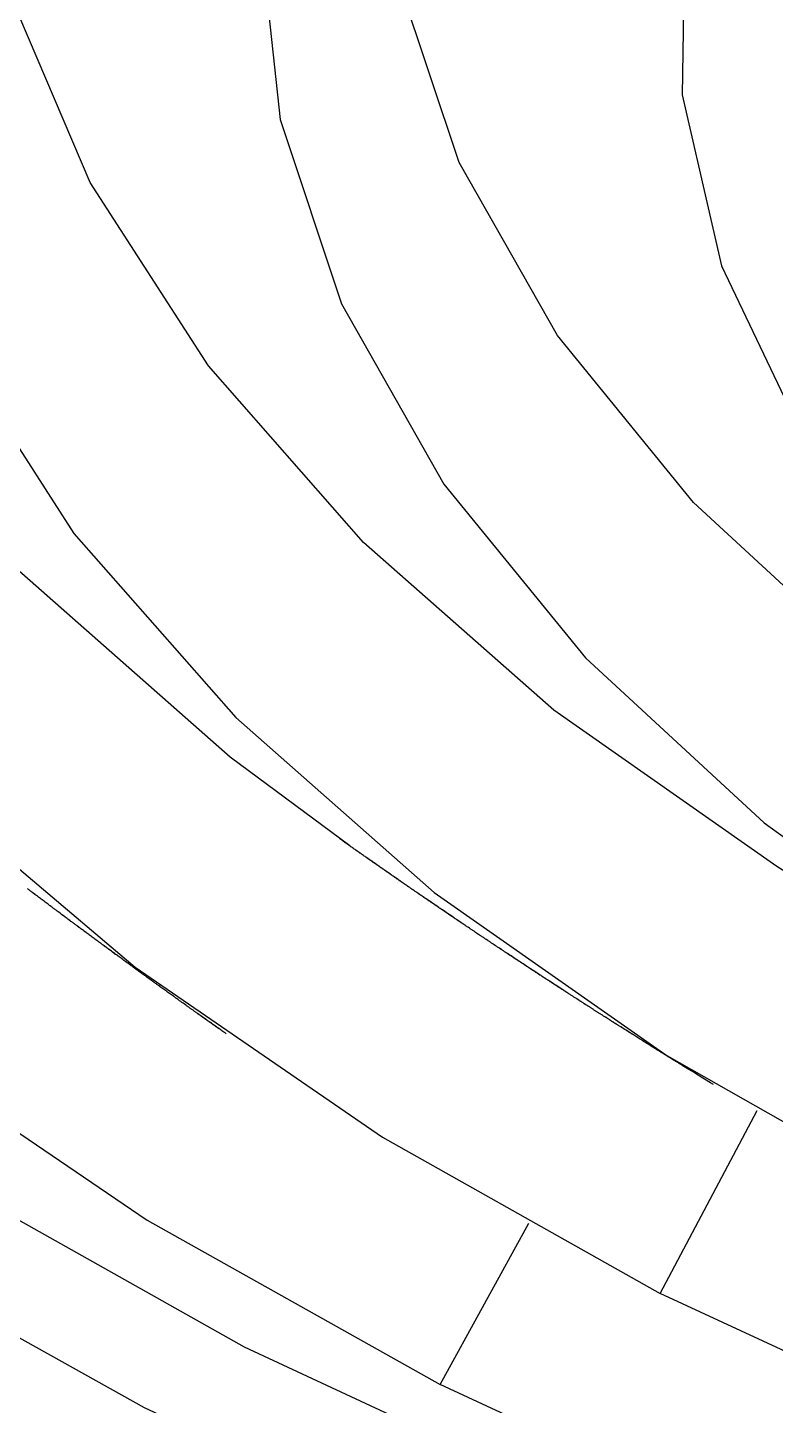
# Model space of a CAD drawing. Header units: millimetres. Extents: x 14 to 828, y 15 to 581.
# Drawn here: x 347.031 to 348.225, y 499.154 to 501.352 of the extents above; entities that cross this region are included whole.
import ezdxf

# ---------------------------------------------------------------- set-up
doc = ezdxf.new("R2010")
doc.units = ezdxf.units.MM
doc.header["$LTSCALE"] = 0.2
doc.layers.add('1_シンボル', color=2, linetype='Continuous')

msp = doc.modelspace()

# ---------------------------------------------------------------- linework, layer by layer
at = {"layer": '1_シンボル', "color": 7}
for points in [[(348.6422, 502.4281), (348.4886, 502.2865), (348.2884, 502.0427), (348.1515, 501.7849), (348.0804, 501.5175), (348.0761, 501.245), (348.1388, 500.9721), (348.2674, 500.7035), (348.4597, 500.4438), (348.7124, 500.1974), (349.0212, 499.9686), (349.3809, 499.7612, 0.225607), (354.9165, 499.7296)], [(346.1108, 499.519, 0.040789), (347.0582, 498.9383), (347.6049, 498.6815), (348.1915, 498.4519), (348.8127, 498.2517), (349.4628, 498.0826), (350.136, 497.9462), (350.8262, 497.8437), (351.5271, 497.776), (352.2325, 497.7437), (352.9359, 497.7471), (353.6309, 497.7863), (354.3113, 497.8608), (354.9709, 497.97), (355.6038, 498.1128), (356.2042, 498.288), (356.7667, 498.4941), (357.2861, 498.7291), (357.7579, 498.9909), (357.7609, 498.9927)]]:
    msp.add_lwpolyline(points, format="xyb", dxfattribs=at)
for points in [[(349.1664, 499.8444), (349.0707, 499.892), (348.6953, 500.1064), (348.3682, 500.3417), (348.0942, 500.5943), (347.8772, 500.8608), (347.7204, 501.137), (347.6261, 501.4191), (347.5957, 501.7029), (347.6296, 501.9842), (347.7274, 502.2591), (347.7463, 502.2972)], [(347.6543, 502.2811), (347.5397, 502.0802), (347.438, 501.794), (347.4027, 501.501), (347.4343, 501.2055), (347.5325, 500.9117), (347.6958, 500.624), (347.9217, 500.3466), (348.2071, 500.0834), (348.5477, 499.8384), (348.9386, 499.6151), (349.3741, 499.4168), (349.8478, 499.2463)], [(348.302, 499.9675), (348.2272, 500.0136), (347.8713, 500.2632), (347.5676, 500.5306), (347.3198, 500.8124), (347.131, 501.1051), (347.0036, 501.4051), (346.9392, 501.7085), (346.9386, 502.0115), (346.9584, 502.1425)], [(346.7706, 502.0997), (346.7073, 501.7963), (346.7079, 501.4801), (346.7751, 501.1636), (346.908, 500.8506), (347.105, 500.5452), (347.3635, 500.2512), (347.6804, 499.9723), (348.0516, 499.7119), (348.4725, 499.4734)], [(347.5457, 500.0465), (347.3547, 500.1881), (347.0127, 500.4891), (346.7337, 500.8064), (346.5211, 501.136), (346.3777, 501.4738), (346.3052, 501.8154), (346.2958, 501.9807)], [(346.0546, 501.9139), (346.0484, 501.7537), (346.084, 501.4213), (346.1845, 501.0905), (346.3488, 500.7646), (346.5751, 500.4475), (346.8609, 500.1424), (347.2031, 499.8528), (347.5979, 499.5819), (348.0411, 499.3325)], [(345.5217, 501.7501), (345.5227, 501.7307), (345.5769, 501.3804), (345.697, 501.0324), (345.882, 500.6903), (346.1298, 500.3576), (346.438, 500.0377), (346.8033, 499.734), (347.222, 499.4494), (347.6899, 499.1869)], [(357.9656, 501.3146), (357.936, 501.0233), (357.8414, 500.699), (357.6828, 500.384), (357.4621, 500.0819), (357.1816, 499.7958), (356.8444, 499.5291), (356.4542, 499.2845), (356.0153, 499.0647), (355.5324, 498.8723), (355.011, 498.7092), (354.4566, 498.5773), (353.8754, 498.478), (353.2737, 498.4123), (352.6582, 498.3811), (352.0355, 498.3847), (351.4125, 498.423), (350.796, 498.4956), (350.1928, 498.6016), (349.6094, 498.7401), (349.0523, 498.9093), (348.5276, 499.1075), (348.0411, 499.3325), (348.1961, 499.6243)], [(345.3086, 501.0891), (345.4399, 500.8613), (345.7052, 500.5042), (346.0352, 500.1608), (346.4266, 499.8346), (346.8753, 499.5289), (347.3768, 499.247), (347.9258, 498.9917), (348.5168, 498.7655), (349.1438, 498.5709), (349.8002, 498.4098), (350.4794, 498.2839), (351.1745, 498.1944), (351.8781, 498.1423), (351.8761, 498.1612)], [(358.4794, 501.0982), (358.4054, 500.7883), (358.2609, 500.4525), (358.0523, 500.1286), (357.7817, 499.8198), (357.4518, 499.5294), (357.0661, 499.2603), (356.6285, 499.0152), (356.1435, 498.7967), (355.6161, 498.6071), (355.0517, 498.4482), (354.4561, 498.3218), (353.8354, 498.229), (353.1959, 498.1709), (352.5443, 498.148), (351.8872, 498.1606), (351.2313, 498.2086), (350.5834, 498.2915), (349.9502, 498.4083), (349.3381, 498.558), (348.7534, 498.7389), (348.2021, 498.9493), (347.6899, 499.1869), (347.8314, 499.4445)], [(345.3888, 500.5664), (345.5479, 500.3771), (345.8841, 500.0427), (346.2768, 499.7249), (346.7225, 499.4266), (347.2171, 499.1505), (347.7559, 498.8993), (348.3341, 498.6752), (348.9463, 498.4803), (349.5868, 498.3163), (350.2498, 498.1849), (350.9291, 498.0872), (351.6185, 498.0241), (352.3116, 497.9961), (353.002, 498.0037), (353.6834, 498.0466), (353.7468, 498.0524)], [(347.5658, 500.0324), (347.5645, 500.0333), (347.5632, 500.0342), (347.5618, 500.0351), (347.5605, 500.0361), (347.5592, 500.037), (347.5579, 500.0379), (347.5565, 500.0388), (347.5552, 500.0398), (347.5539, 500.0407), (347.5526, 500.0416), (347.5513, 500.0425), (347.55, 500.0434), (347.5487, 500.0444), (347.5474, 500.0453), (347.5461, 500.0462), (347.5448, 500.0471), (347.5435, 500.048), (347.5422, 500.049), (347.5409, 500.0499), (347.5396, 500.0508), (347.5382, 500.0517), (347.5369, 500.0527), (347.5356, 500.0536), (347.5343, 500.0545), (347.5329, 500.0555), (347.5315, 500.0565), (347.5302, 500.0574)], [(347.5931, 500.0134), (347.5918, 500.0142), (347.5902, 500.0153), (347.5887, 500.0164), (347.5871, 500.0175), (347.5856, 500.0185), (347.5841, 500.0195), (347.5827, 500.0206), (347.5812, 500.0216), (347.5798, 500.0226), (347.5783, 500.0236), (347.5769, 500.0246), (347.5755, 500.0256), (347.5741, 500.0265), (347.5727, 500.0275), (347.5713, 500.0285), (347.57, 500.0294), (347.5686, 500.0304), (347.5672, 500.0313), (347.5659, 500.0323), (347.5645, 500.0332), (347.5632, 500.0342), (347.5619, 500.0351), (347.5605, 500.0361), (347.5592, 500.037), (347.5579, 500.0379), (347.5566, 500.0388), (347.5552, 500.0398), (347.5539, 500.0407), (347.5526, 500.0416), (347.5513, 500.0425), (347.55, 500.0435), (347.5487, 500.0444), (347.5474, 500.0453), (347.5461, 500.0462), (347.5448, 500.0472), (347.5434, 500.0481), (347.5421, 500.0491), (347.5407, 500.0501), (347.5393, 500.0511)], [(347.6088, 500.0024), (347.6074, 500.0034), (347.606, 500.0044), (347.6046, 500.0054), (347.6031, 500.0064), (347.6017, 500.0073), (347.6003, 500.0083), (347.5989, 500.0093), (347.5974, 500.0103), (347.596, 500.0113), (347.5946, 500.0123), (347.5932, 500.0133), (347.5917, 500.0143), (347.5903, 500.0153), (347.5889, 500.0163), (347.5874, 500.0173), (347.586, 500.0183), (347.5846, 500.0193), (347.5831, 500.0203), (347.5817, 500.0213), (347.5802, 500.0223), (347.5788, 500.0233), (347.5773, 500.0243), (347.5758, 500.0254), (347.5742, 500.0265), (347.5728, 500.0275)], [(347.6303, 499.9875), (347.6291, 499.9884), (347.6277, 499.9893), (347.6264, 499.9903), (347.6251, 499.9911), (347.6238, 499.992), (347.6226, 499.9929), (347.6213, 499.9937), (347.6201, 499.9946), (347.6188, 499.9954), (347.6176, 499.9963), (347.6164, 499.9972), (347.6151, 499.998), (347.6139, 499.9989), (347.6126, 499.9997), (347.6114, 500.0006), (347.6102, 500.0015), (347.6089, 500.0023), (347.6077, 500.0032), (347.6064, 500.004), (347.6052, 500.0049), (347.604, 500.0057), (347.6027, 500.0066), (347.6015, 500.0075), (347.6003, 500.0083), (347.599, 500.0092), (347.5978, 500.01), (347.5966, 500.0109), (347.5953, 500.0118), (347.5941, 500.0126), (347.5929, 500.0135), (347.5917, 500.0143), (347.5905, 500.0152), (347.5892, 500.016), (347.588, 500.0169), (347.5868, 500.0177), (347.5856, 500.0186), (347.5844, 500.0194), (347.5831, 500.0203), (347.5819, 500.0212), (347.5806, 500.0221), (347.5793, 500.023)], [(347.6394, 499.9813), (347.6377, 499.9825), (347.6368, 499.9831), (347.6359, 499.9837), (347.635, 499.9843), (347.6341, 499.9849), (347.6333, 499.9855), (347.6324, 499.9861), (347.6308, 499.9872), (347.6292, 499.9883), (347.6276, 499.9894), (347.626, 499.9905), (347.6244, 499.9916), (347.6228, 499.9927), (347.6212, 499.9938), (347.6196, 499.9949), (347.618, 499.996), (347.6164, 499.9972), (347.6147, 499.9983), (347.6139, 499.9989), (347.6131, 499.9995), (347.6122, 500), (347.6114, 500.0006), (347.6105, 500.0012), (347.6088, 500.0024)], [(347.6472, 499.976), (347.6454, 499.9772), (347.6442, 499.978), (347.6432, 499.9787), (347.6422, 499.9794), (347.6413, 499.98), (347.6402, 499.9807), (347.6393, 499.9813), (347.6385, 499.9819), (347.6376, 499.9825), (347.6367, 499.9831), (347.6358, 499.9838)], [(347.0433, 499.9689), (347.0418, 499.97), (347.0409, 499.9707), (347.0399, 499.9715), (347.039, 499.9722), (347.038, 499.9729), (347.0371, 499.9736), (347.0361, 499.9744), (347.0351, 499.9751), (347.0341, 499.9758), (347.0331, 499.9766), (347.0321, 499.9774), (347.0311, 499.9781)], [(347.0686, 499.9499), (347.0673, 499.9509), (347.0664, 499.9516), (347.0655, 499.9522), (347.0647, 499.9528), (347.0639, 499.9534), (347.0623, 499.9546), (347.0607, 499.9558), (347.0592, 499.957), (347.0577, 499.9581), (347.0562, 499.9592), (347.0546, 499.9604), (347.0531, 499.9615), (347.0516, 499.9626), (347.0501, 499.9638), (347.0486, 499.965), (347.047, 499.9661), (347.0454, 499.9673), (347.0446, 499.9679), (347.0438, 499.9685), (347.043, 499.9692), (347.0422, 499.9698), (347.0413, 499.9704), (347.0405, 499.9711), (347.0396, 499.9717), (347.0382, 499.9728)], [(347.6782, 499.9547), (347.6767, 499.9557), (347.6757, 499.9564), (347.6748, 499.9571), (347.6738, 499.9577), (347.6729, 499.9583), (347.672, 499.959), (347.6711, 499.9596), (347.6702, 499.9602), (347.6693, 499.9608), (347.6684, 499.9614), (347.6675, 499.962), (347.6666, 499.9626), (347.6658, 499.9632), (347.6649, 499.9638), (347.664, 499.9644), (347.6632, 499.965), (347.6623, 499.9656), (347.6614, 499.9661), (347.6606, 499.9667), (347.6597, 499.9673), (347.6589, 499.9679), (347.658, 499.9685), (347.6571, 499.9691), (347.6563, 499.9697), (347.6554, 499.9703), (347.6545, 499.9709), (347.6536, 499.9715), (347.6528, 499.9721), (347.6519, 499.9727), (347.651, 499.9733), (347.6501, 499.9739), (347.6491, 499.9746), (347.6482, 499.9752), (347.6472, 499.9759), (347.6456, 499.977)], [(347.7099, 499.9333), (347.7084, 499.9343), (347.7068, 499.9353), (347.7054, 499.9363), (347.7039, 499.9373), (347.7025, 499.9382), (347.7011, 499.9392), (347.6997, 499.9401), (347.6984, 499.941), (347.697, 499.9419), (347.6957, 499.9428), (347.6943, 499.9438), (347.6929, 499.9447), (347.6916, 499.9456), (347.6902, 499.9465), (347.6889, 499.9474), (347.6875, 499.9484), (347.6861, 499.9493), (347.6848, 499.9502), (347.6834, 499.9512), (347.682, 499.9521), (347.6807, 499.953), (347.6793, 499.9539), (347.6779, 499.9549), (347.6766, 499.9558), (347.6752, 499.9568), (347.6738, 499.9577), (347.6724, 499.9586), (347.671, 499.9596), (347.6697, 499.9605), (347.6683, 499.9615), (347.6669, 499.9624), (347.6655, 499.9634), (347.6641, 499.9643), (347.6627, 499.9653), (347.6613, 499.9663), (347.6599, 499.9672), (347.6585, 499.9682), (347.657, 499.9692), (347.6556, 499.9702), (347.6541, 499.9712), (347.6526, 499.9723)], [(347.7088, 499.934), (347.7073, 499.935), (347.7058, 499.936), (347.7042, 499.9371), (347.7027, 499.9381), (347.7012, 499.9391), (347.6997, 499.9402), (347.6981, 499.9412), (347.6966, 499.9422), (347.6951, 499.9433), (347.6935, 499.9443), (347.692, 499.9453), (347.6905, 499.9464), (347.689, 499.9474), (347.6875, 499.9484), (347.686, 499.9495), (347.6845, 499.9505), (347.683, 499.9515), (347.6814, 499.9525), (347.6799, 499.9536), (347.6784, 499.9546), (347.6769, 499.9556), (347.6754, 499.9567), (347.6739, 499.9577), (347.6723, 499.9588), (347.6708, 499.9599), (347.6692, 499.961), (347.6675, 499.9621)], [(347.0722, 499.9472), (347.0712, 499.948), (347.0704, 499.9486), (347.0695, 499.9493), (347.0686, 499.9499), (347.0677, 499.9506)], [(347.091, 499.9332), (347.0901, 499.9338), (347.0893, 499.9344), (347.0885, 499.935), (347.0877, 499.9356), (347.0861, 499.9368), (347.0845, 499.938), (347.083, 499.9391), (347.0815, 499.9403), (347.0799, 499.9414), (347.0784, 499.9426), (347.0768, 499.9438), (347.076, 499.9444), (347.0752, 499.945), (347.0744, 499.9456), (347.0735, 499.9462), (347.0726, 499.9469), (347.0713, 499.9479)], [(347.0993, 499.927), (347.0971, 499.9286), (347.0957, 499.9297), (347.0943, 499.9308), (347.0928, 499.9318), (347.0914, 499.9329), (347.09, 499.934), (347.0885, 499.935), (347.0871, 499.9361), (347.0856, 499.9372), (347.0841, 499.9383), (347.0826, 499.9395), (347.0811, 499.9406)], [(347.693, 499.9447), (347.6916, 499.9456), (347.6908, 499.9462), (347.6899, 499.9468), (347.689, 499.9473), (347.6882, 499.9479), (347.6873, 499.9485), (347.6864, 499.9491), (347.6855, 499.9498), (347.6846, 499.9504), (347.6837, 499.951), (347.6827, 499.9517), (347.6818, 499.9523)], [(347.7304, 499.9194), (347.7291, 499.9203), (347.7277, 499.9212), (347.7263, 499.9221), (347.7249, 499.9231), (347.7236, 499.924), (347.7222, 499.9249), (347.7208, 499.9258), (347.7194, 499.9268), (347.7181, 499.9277), (347.7167, 499.9286), (347.7153, 499.9295), (347.714, 499.9304), (347.7126, 499.9314), (347.7112, 499.9323), (347.7098, 499.9332), (347.7085, 499.9341), (347.7071, 499.9351), (347.7057, 499.936), (347.7044, 499.9369), (347.703, 499.9379), (347.7016, 499.9388), (347.7002, 499.9398), (347.6988, 499.9407), (347.6974, 499.9417), (347.6959, 499.9427), (347.6945, 499.9437), (347.693, 499.9447)], [(347.7242, 499.9235), (347.7233, 499.9242), (347.7224, 499.9248), (347.7215, 499.9254), (347.7206, 499.926), (347.7197, 499.9266), (347.7188, 499.9272), (347.7179, 499.9278), (347.7169, 499.9284), (347.7161, 499.929), (347.7152, 499.9297), (347.7143, 499.9303), (347.7134, 499.9309), (347.7125, 499.9315), (347.7116, 499.932), (347.7107, 499.9326), (347.7099, 499.9332), (347.709, 499.9338), (347.7081, 499.9344), (347.7072, 499.935), (347.7063, 499.9356), (347.7055, 499.9362), (347.7046, 499.9368), (347.7037, 499.9375), (347.7027, 499.9381), (347.7018, 499.9387), (347.7009, 499.9394), (347.6999, 499.94)], [(347.1137, 499.9163), (347.1126, 499.9171), (347.1115, 499.918), (347.1104, 499.9188), (347.1093, 499.9196), (347.1082, 499.9204), (347.1071, 499.9212), (347.106, 499.922), (347.1049, 499.9229), (347.1038, 499.9237), (347.1027, 499.9245), (347.1016, 499.9253), (347.1005, 499.9261), (347.0994, 499.9269), (347.0983, 499.9277), (347.0972, 499.9286), (347.0961, 499.9294), (347.095, 499.9302), (347.0939, 499.931), (347.0928, 499.9319), (347.0917, 499.9327), (347.0906, 499.9335), (347.0894, 499.9344), (347.0883, 499.9353), (347.0871, 499.9362), (347.0859, 499.9371)], [(347.1247, 499.9081), (347.1228, 499.9095), (347.1216, 499.9105), (347.1203, 499.9114), (347.119, 499.9124), (347.1177, 499.9133), (347.1164, 499.9143), (347.115, 499.9153), (347.1137, 499.9163), (347.1123, 499.9174), (347.1108, 499.9185), (347.1096, 499.9194)], [(347.7366, 499.9152), (347.7352, 499.9162), (347.7342, 499.9168), (347.7332, 499.9175), (347.7323, 499.9181), (347.7313, 499.9187), (347.7304, 499.9194)], [(347.1499, 499.8896), (347.1485, 499.8906), (347.1477, 499.8912), (347.1461, 499.8923), (347.1446, 499.8935), (347.1431, 499.8946), (347.1416, 499.8957), (347.1402, 499.8967), (347.1387, 499.8978), (347.1373, 499.8988), (347.1359, 499.8999), (347.1345, 499.9009), (347.1331, 499.902), (347.1317, 499.903), (347.1303, 499.904), (347.1289, 499.9051), (347.1274, 499.9061), (347.126, 499.9072), (347.1245, 499.9083), (347.123, 499.9095), (347.1215, 499.9105)], [(347.7659, 499.8956), (347.7643, 499.8967), (347.7634, 499.8973), (347.7624, 499.8979), (347.7615, 499.8985), (347.7606, 499.8991), (347.7597, 499.8997), (347.7589, 499.9003), (347.758, 499.9008), (347.7571, 499.9014), (347.7563, 499.902), (347.7554, 499.9025), (347.7546, 499.9031), (347.7529, 499.9042), (347.7513, 499.9053), (347.7496, 499.9064), (347.748, 499.9075), (347.7464, 499.9086), (347.7447, 499.9097), (347.7439, 499.9103), (347.743, 499.9109), (347.7422, 499.9114), (347.7413, 499.912), (347.7405, 499.9126), (347.7396, 499.9132), (347.7387, 499.9137), (347.7379, 499.9143), (347.737, 499.9149), (347.736, 499.9156), (347.7344, 499.9167)], [(347.7776, 499.8878), (347.776, 499.8889), (347.7749, 499.8896), (347.7739, 499.8902), (347.7731, 499.8908), (347.772, 499.8915), (347.7711, 499.8921), (347.7702, 499.8927), (347.7692, 499.8934), (347.7684, 499.8939), (347.7674, 499.8946), (347.7663, 499.8953), (347.7652, 499.896), (347.7641, 499.8968), (347.7629, 499.8976)], [(347.1553, 499.8856), (347.154, 499.8865), (347.1532, 499.8871), (347.152, 499.888), (347.1508, 499.8889), (347.1497, 499.8898), (347.1485, 499.8906), (347.1476, 499.8913)], [(347.1696, 499.8751), (347.1676, 499.8766), (347.1663, 499.8775), (347.165, 499.8785), (347.1637, 499.8794), (347.1624, 499.8804), (347.1611, 499.8814), (347.1597, 499.8823), (347.1584, 499.8833), (347.157, 499.8843), (347.1556, 499.8854), (347.1542, 499.8864), (347.153, 499.8873)], [(347.1902, 499.86), (347.1888, 499.8611), (347.188, 499.8617), (347.1864, 499.8628), (347.1848, 499.8639), (347.1833, 499.8651), (347.1818, 499.8661), (347.1804, 499.8672), (347.1789, 499.8683), (347.1774, 499.8694), (347.176, 499.8704), (347.1746, 499.8715), (347.1731, 499.8725), (347.1717, 499.8735), (347.1703, 499.8746), (347.1689, 499.8757), (347.1674, 499.8767), (347.1659, 499.8778), (347.1644, 499.8789), (347.1629, 499.88), (347.1614, 499.8812)], [(347.7877, 499.8811), (347.786, 499.8822), (347.7849, 499.8829), (347.7838, 499.8837), (347.7826, 499.8844), (347.7815, 499.8852), (347.7804, 499.8859), (347.7792, 499.8867), (347.778, 499.8875), (347.7768, 499.8883), (347.7756, 499.8891), (347.7745, 499.8898)], [(347.8154, 499.8628), (347.8136, 499.864), (347.8126, 499.8646), (347.8117, 499.8652), (347.8107, 499.8658), (347.8098, 499.8664), (347.8089, 499.867), (347.808, 499.8676), (347.8071, 499.8682), (347.8062, 499.8688), (347.8053, 499.8694), (347.8044, 499.87), (347.8035, 499.8706), (347.8026, 499.8712), (347.8017, 499.8718), (347.8008, 499.8724), (347.7999, 499.8729), (347.7991, 499.8735), (347.7982, 499.8741), (347.7973, 499.8747), (347.7964, 499.8753), (347.7955, 499.8759), (347.7946, 499.8765), (347.7937, 499.8771), (347.7928, 499.8777), (347.7919, 499.8783), (347.791, 499.8789), (347.7901, 499.8795), (347.7891, 499.8801), (347.7882, 499.8807), (347.7873, 499.8814), (347.7863, 499.882), (347.7854, 499.8826), (347.7844, 499.8833), (347.7834, 499.884), (347.7816, 499.8851)], [(347.843, 499.8447), (347.8411, 499.846), (347.8392, 499.8472), (347.8373, 499.8484), (347.8354, 499.8497), (347.8335, 499.8509), (347.8316, 499.8522), (347.8297, 499.8534), (347.8278, 499.8546), (347.8259, 499.8559), (347.824, 499.8571), (347.8221, 499.8584), (347.8202, 499.8596), (347.8183, 499.8609), (347.8164, 499.8621), (347.8145, 499.8633), (347.8126, 499.8646), (347.8107, 499.8658), (347.8089, 499.8671), (347.807, 499.8684), (347.8051, 499.8696), (347.8032, 499.8709), (347.8013, 499.8721), (347.7994, 499.8734), (347.7974, 499.8747), (347.7953, 499.8761)], [(347.1956, 499.8561), (347.1938, 499.8574), (347.1926, 499.8583), (347.1914, 499.8592), (347.1902, 499.86), (347.1891, 499.8609), (347.1879, 499.8617)], [(347.2065, 499.8482), (347.2048, 499.8494), (347.2037, 499.8502), (347.2025, 499.8511), (347.2014, 499.8519), (347.2002, 499.8527), (347.1991, 499.8536), (347.1979, 499.8544), (347.1967, 499.8553), (347.1954, 499.8562), (347.1941, 499.8572), (347.1931, 499.8579)], [(347.2307, 499.8306), (347.2293, 499.8317), (347.2285, 499.8323), (347.2268, 499.8334), (347.2253, 499.8346), (347.2237, 499.8357), (347.2222, 499.8368), (347.2207, 499.8379), (347.2192, 499.839), (347.2177, 499.84), (347.2163, 499.8411), (347.2148, 499.8421), (347.2134, 499.8432), (347.2119, 499.8442), (347.2105, 499.8453), (347.209, 499.8463), (347.2076, 499.8474), (347.2061, 499.8485), (347.2046, 499.8496), (347.203, 499.8508), (347.2015, 499.8519)], [(347.8464, 499.8425), (347.8455, 499.8431), (347.8445, 499.8437), (347.8436, 499.8443), (347.8426, 499.8449), (347.8417, 499.8455), (347.8408, 499.8461), (347.8399, 499.8467), (347.839, 499.8473), (347.8381, 499.8478), (347.8372, 499.8484), (347.8363, 499.849), (347.8355, 499.8496), (347.8346, 499.8502), (347.8337, 499.8508), (347.8328, 499.8513), (347.8319, 499.8519), (347.831, 499.8525), (347.8301, 499.8531), (347.8293, 499.8536), (347.8284, 499.8542), (347.8275, 499.8548), (347.8266, 499.8554), (347.8257, 499.856), (347.8248, 499.8565), (347.8239, 499.8571), (347.823, 499.8577), (347.8222, 499.8583), (347.8213, 499.8589), (347.8204, 499.8595), (347.8195, 499.8601), (347.8186, 499.8607), (347.8177, 499.8613), (347.8167, 499.8619), (347.8158, 499.8625), (347.8149, 499.8631), (347.814, 499.8637), (347.8131, 499.8643), (347.8121, 499.8649), (347.8111, 499.8655), (347.8101, 499.8662), (347.8093, 499.8668)], [(347.8587, 499.8344), (347.8569, 499.8355), (347.856, 499.8361), (347.8551, 499.8367), (347.8543, 499.8373), (347.8534, 499.8378), (347.8526, 499.8384), (347.8509, 499.8395), (347.8493, 499.8405), (347.8477, 499.8416), (347.8461, 499.8426), (347.8445, 499.8437), (347.8429, 499.8447), (347.8413, 499.8458), (347.8397, 499.8468), (347.838, 499.8479), (347.8364, 499.849), (347.8347, 499.8501), (347.8339, 499.8506), (347.833, 499.8512), (347.8322, 499.8517), (347.8313, 499.8523), (347.8305, 499.8529), (347.8296, 499.8534), (347.8279, 499.8546)], [(347.2423, 499.8222), (347.2409, 499.8233), (347.2398, 499.8241), (347.2387, 499.8249), (347.2377, 499.8256), (347.2368, 499.8262), (347.2356, 499.8271), (347.2345, 499.8279), (347.2334, 499.8287), (347.2325, 499.8293), (347.2314, 499.8301), (347.2302, 499.831), (347.229, 499.8319), (347.2282, 499.8325)], [(347.8671, 499.8289), (347.8654, 499.83), (347.8645, 499.8306), (347.8636, 499.8312), (347.8627, 499.8318), (347.8618, 499.8323), (347.861, 499.8329), (347.8601, 499.8335), (347.8592, 499.834), (347.8584, 499.8346), (347.8575, 499.8351), (347.8567, 499.8357), (347.8558, 499.8362), (347.8542, 499.8373), (347.8525, 499.8384), (347.8509, 499.8395), (347.8492, 499.8405), (347.8476, 499.8416), (347.846, 499.8427), (347.8443, 499.8438), (347.8427, 499.8448), (347.8411, 499.8459), (347.8394, 499.847), (347.8386, 499.8476), (347.8377, 499.8481), (347.8368, 499.8487), (347.836, 499.8493), (347.8342, 499.8504)], [(347.8937, 499.8117), (347.8921, 499.8127), (347.8912, 499.8133), (347.8904, 499.8138), (347.8887, 499.8149), (347.8871, 499.8159), (347.8855, 499.817), (347.8839, 499.818), (347.8823, 499.819), (347.8808, 499.82), (347.8792, 499.821), (347.8776, 499.822), (347.8761, 499.8231), (347.8745, 499.8241), (347.8729, 499.8251), (347.8713, 499.8262), (347.8697, 499.8272), (347.868, 499.8283), (347.8663, 499.8294), (347.8655, 499.8299), (347.8646, 499.8305), (347.8638, 499.8311), (347.8622, 499.8321)], [(347.8812, 499.8198), (347.8793, 499.821), (347.878, 499.8218), (347.8767, 499.8227), (347.8754, 499.8235), (347.8741, 499.8243), (347.8728, 499.8252), (347.8715, 499.826), (347.8702, 499.8269), (347.8689, 499.8278), (347.8675, 499.8286), (347.8661, 499.8296), (347.8648, 499.8304)], [(347.2704, 499.8021), (347.269, 499.8031), (347.2681, 499.8037), (347.2672, 499.8043), (347.2664, 499.805), (347.2655, 499.8056), (347.2647, 499.8062), (347.2639, 499.8067), (347.2623, 499.8079), (347.2607, 499.809), (347.2592, 499.8101), (347.2576, 499.8112), (347.2561, 499.8123), (347.2546, 499.8134), (347.2531, 499.8145), (347.2515, 499.8156), (347.25, 499.8167), (347.2484, 499.8179), (347.2468, 499.819), (347.246, 499.8196), (347.2452, 499.8202), (347.2443, 499.8208), (347.2435, 499.8214), (347.2426, 499.8221), (347.2412, 499.8231)], [(347.9147, 499.7981), (347.9137, 499.7988), (347.9125, 499.7995), (347.9115, 499.8002), (347.9104, 499.8009), (347.9094, 499.8015), (347.9084, 499.8022), (347.9074, 499.8028), (347.9064, 499.8035), (347.9054, 499.8041), (347.9044, 499.8047), (347.9034, 499.8054), (347.9024, 499.806), (347.9014, 499.8067), (347.9004, 499.8073), (347.8994, 499.8079), (347.8985, 499.8086), (347.8975, 499.8092), (347.8965, 499.8098), (347.8955, 499.8105), (347.8946, 499.8111), (347.8936, 499.8117), (347.8926, 499.8124), (347.8916, 499.813), (347.8907, 499.8136), (347.8897, 499.8143), (347.8887, 499.8149), (347.8877, 499.8155), (347.8868, 499.8162), (347.8858, 499.8168), (347.8848, 499.8174), (347.8838, 499.8181), (347.8829, 499.8187), (347.8819, 499.8193), (347.8809, 499.82), (347.8799, 499.8206), (347.8789, 499.8213), (347.8779, 499.8219), (347.8768, 499.8226), (347.8758, 499.8233)], [(347.2831, 499.7929), (347.281, 499.7945), (347.2797, 499.7954), (347.2786, 499.7962), (347.2777, 499.7968), (347.2769, 499.7974), (347.2759, 499.7981), (347.275, 499.7988), (347.2739, 499.7995), (347.2728, 499.8003), (347.2717, 499.8012), (347.2704, 499.802), (347.2693, 499.8028)], [(347.3115, 499.7727), (347.3099, 499.7739), (347.309, 499.7745), (347.3081, 499.7752), (347.3071, 499.7758), (347.3062, 499.7765), (347.3053, 499.7771), (347.3045, 499.7777), (347.3036, 499.7783), (347.3027, 499.779), (347.3019, 499.7796), (347.301, 499.7802), (347.3002, 499.7808), (347.2994, 499.7813), (347.2986, 499.7819), (347.2977, 499.7825), (347.2969, 499.7831), (347.2961, 499.7837), (347.2953, 499.7843), (347.2945, 499.7849), (347.2936, 499.7854), (347.2928, 499.786), (347.292, 499.7866), (347.2911, 499.7872), (347.2903, 499.7878), (347.2895, 499.7884), (347.2886, 499.789), (347.2878, 499.7896), (347.2869, 499.7903), (347.286, 499.7909), (347.2851, 499.7915), (347.2842, 499.7922), (347.2833, 499.7929), (347.2817, 499.794)], [(347.9289, 499.789), (347.928, 499.7896), (347.9271, 499.7902), (347.9262, 499.7908), (347.9252, 499.7913), (347.9243, 499.7919), (347.9234, 499.7925), (347.9225, 499.7931), (347.9216, 499.7937), (347.9207, 499.7943), (347.9198, 499.7948), (347.9189, 499.7954), (347.918, 499.796), (347.9171, 499.7966), (347.9162, 499.7971), (347.9153, 499.7977), (347.9144, 499.7983), (347.9135, 499.7989), (347.9125, 499.7995), (347.9116, 499.8001), (347.9106, 499.8007), (347.9096, 499.8014), (347.908, 499.8024)], [(347.9525, 499.774), (347.9507, 499.7751), (347.9497, 499.7757), (347.9488, 499.7763), (347.9479, 499.7769), (347.947, 499.7775), (347.9461, 499.778), (347.9452, 499.7786), (347.9443, 499.7792), (347.9434, 499.7797), (347.9425, 499.7803), (347.9417, 499.7809), (347.9408, 499.7814), (347.9399, 499.782), (347.9391, 499.7825), (347.9382, 499.7831), (347.9373, 499.7836), (347.9365, 499.7841), (347.9356, 499.7847), (347.9348, 499.7852), (347.9339, 499.7858), (347.9331, 499.7863), (347.9322, 499.7869), (347.9314, 499.7874), (347.9305, 499.788), (347.9297, 499.7885), (347.9288, 499.7891), (347.928, 499.7896), (347.9271, 499.7902), (347.9263, 499.7907), (347.9254, 499.7913), (347.9245, 499.7918), (347.9236, 499.7924), (347.9228, 499.793), (347.9219, 499.7935), (347.921, 499.7941), (347.9201, 499.7947), (347.9191, 499.7953), (347.9182, 499.7959)], [(347.348, 499.7469), (347.3464, 499.7481), (347.3447, 499.7493), (347.343, 499.7505), (347.3413, 499.7517), (347.3396, 499.7528), (347.338, 499.754), (347.3363, 499.7552), (347.3346, 499.7564), (347.3329, 499.7576), (347.3313, 499.7587), (347.3296, 499.7599), (347.3279, 499.7611), (347.3263, 499.7623), (347.3246, 499.7635), (347.323, 499.7646), (347.3213, 499.7658), (347.3196, 499.767), (347.318, 499.7682), (347.3164, 499.7693), (347.3147, 499.7705), (347.313, 499.7717), (347.3114, 499.7729), (347.3097, 499.7741), (347.308, 499.7753), (347.3063, 499.7765), (347.3045, 499.7778), (347.3027, 499.7791)], [(347.3177, 499.7683), (347.3167, 499.7691), (347.3155, 499.7699), (347.3144, 499.7707), (347.3132, 499.7715), (347.3122, 499.7723), (347.3111, 499.773), (347.31, 499.7738)], [(347.3381, 499.7539), (347.3371, 499.7546), (347.3362, 499.7553), (347.3352, 499.756), (347.3343, 499.7566), (347.3333, 499.7573), (347.3324, 499.758), (347.3314, 499.7586), (347.3305, 499.7593), (347.3295, 499.76), (347.3285, 499.7607), (347.3276, 499.7613), (347.3266, 499.762), (347.3257, 499.7627), (347.3247, 499.7634), (347.3237, 499.7641), (347.3228, 499.7648), (347.3218, 499.7655), (347.3208, 499.7662), (347.3198, 499.7669), (347.3188, 499.7676), (347.3178, 499.7683), (347.3167, 499.769), (347.3157, 499.7698), (347.3146, 499.7706), (347.3137, 499.7712)], [(347.9562, 499.7716), (347.9546, 499.7726), (347.9536, 499.7732), (347.9527, 499.7738), (347.9517, 499.7744), (347.9508, 499.775), (347.9498, 499.7757), (347.9488, 499.7763)], [(347.9744, 499.76), (347.9736, 499.7606), (347.9727, 499.7611), (347.9718, 499.7617), (347.971, 499.7622), (347.9701, 499.7627), (347.9693, 499.7633), (347.9684, 499.7638), (347.9676, 499.7644), (347.9667, 499.7649), (347.9658, 499.7655), (347.965, 499.766), (347.9641, 499.7666), (347.9633, 499.7671), (347.9624, 499.7677), (347.9615, 499.7682), (347.9606, 499.7688), (347.9598, 499.7693), (347.9589, 499.7699), (347.958, 499.7705), (347.9571, 499.771), (347.9562, 499.7716), (347.9552, 499.7722), (347.9543, 499.7728), (347.9526, 499.7739)], [(347.9975, 499.7455), (347.9954, 499.7468), (347.9943, 499.7475), (347.9931, 499.7482), (347.992, 499.7489), (347.9909, 499.7496), (347.9898, 499.7503), (347.9887, 499.751), (347.9877, 499.7516), (347.9866, 499.7523), (347.9855, 499.753), (347.9845, 499.7537), (347.9834, 499.7543), (347.9824, 499.755), (347.9813, 499.7557), (347.9803, 499.7563), (347.9792, 499.757), (347.9782, 499.7577), (347.9771, 499.7583), (347.976, 499.759), (347.975, 499.7597), (347.9739, 499.7603), (347.9729, 499.761), (347.9718, 499.7617), (347.9707, 499.7624), (347.9696, 499.7631), (347.9686, 499.7637), (347.9675, 499.7644), (347.9664, 499.7651), (347.9653, 499.7658), (347.9641, 499.7666), (347.963, 499.7673), (347.9619, 499.768), (347.9607, 499.7688), (347.9597, 499.7694)], [(348.0425, 499.7174), (348.0407, 499.7185), (348.0388, 499.7196), (348.037, 499.7207), (348.0353, 499.7218), (348.0335, 499.7229), (348.0318, 499.724), (348.0301, 499.725), (348.0284, 499.7261), (348.0267, 499.7271), (348.025, 499.7282), (348.0233, 499.7292), (348.0217, 499.7303), (348.02, 499.7313), (348.0183, 499.7324), (348.0166, 499.7334), (348.015, 499.7345), (348.0133, 499.7355), (348.0116, 499.7366), (348.01, 499.7376), (348.0083, 499.7387), (348.0066, 499.7397), (348.005, 499.7408), (348.0033, 499.7418), (348.0016, 499.7429), (348, 499.7439), (347.9983, 499.745), (347.9967, 499.746), (347.995, 499.7471), (347.9933, 499.7481), (347.9916, 499.7492), (347.99, 499.7502), (347.9883, 499.7513), (347.9866, 499.7524), (347.9849, 499.7534), (347.9833, 499.7545), (347.9816, 499.7556), (347.9799, 499.7567), (347.9781, 499.7578), (347.9763, 499.7589)], [(348.0477, 499.7141), (348.0459, 499.7152), (348.0448, 499.7159), (348.0438, 499.7165), (348.0429, 499.7171), (348.0419, 499.7177), (348.0409, 499.7183), (348.04, 499.7189), (348.039, 499.7195), (348.0381, 499.72), (348.0372, 499.7206), (348.0363, 499.7212), (348.0354, 499.7217), (348.0345, 499.7223), (348.0336, 499.7229), (348.0327, 499.7234), (348.0318, 499.724), (348.0309, 499.7245), (348.03, 499.7251), (348.0291, 499.7256), (348.0282, 499.7262), (348.0273, 499.7268), (348.0264, 499.7273), (348.0255, 499.7279), (348.0247, 499.7284), (348.0238, 499.729), (348.0229, 499.7296), (348.022, 499.7301), (348.0211, 499.7307), (348.0202, 499.7312), (348.0193, 499.7318), (348.0184, 499.7324), (348.0174, 499.733), (348.0165, 499.7335), (348.0156, 499.7341), (348.0147, 499.7347), (348.0137, 499.7353), (348.0127, 499.7359), (348.0119, 499.7365)], [(348.068, 499.7015), (348.066, 499.7027), (348.064, 499.704), (348.062, 499.7052), (348.06, 499.7064), (348.058, 499.7077), (348.056, 499.7089), (348.054, 499.7102), (348.052, 499.7114), (348.05, 499.7126), (348.048, 499.7139), (348.046, 499.7151), (348.044, 499.7164), (348.042, 499.7176), (348.04, 499.7189), (348.038, 499.7201), (348.036, 499.7214), (348.034, 499.7226), (348.0319, 499.7239), (348.0299, 499.7251), (348.0279, 499.7264), (348.0259, 499.7277), (348.0239, 499.729), (348.0218, 499.7303), (348.0197, 499.7316), (348.0175, 499.7329)], [(348.0835, 499.692), (348.0818, 499.693), (348.0809, 499.6936), (348.08, 499.6941), (348.0792, 499.6946), (348.0775, 499.6957), (348.0758, 499.6967), (348.0741, 499.6977), (348.0725, 499.6988), (348.0708, 499.6998), (348.0692, 499.7008), (348.0675, 499.7018), (348.0659, 499.7028), (348.0643, 499.7038), (348.0626, 499.7048), (348.061, 499.7059), (348.0593, 499.7069), (348.0576, 499.7079), (348.0559, 499.709), (348.0551, 499.7095), (348.0542, 499.71), (348.0534, 499.7106), (348.0525, 499.7111), (348.0507, 499.7122)], [(348.0915, 499.687), (348.0897, 499.6881), (348.0888, 499.6887), (348.0878, 499.6893), (348.0869, 499.6899), (348.0859, 499.6904), (348.085, 499.691), (348.0841, 499.6916), (348.0832, 499.6921), (348.0824, 499.6926), (348.0815, 499.6932), (348.0806, 499.6937), (348.0797, 499.6943), (348.0788, 499.6948), (348.078, 499.6953), (348.0771, 499.6959), (348.0762, 499.6964), (348.0754, 499.697), (348.0745, 499.6975), (348.0736, 499.698), (348.0728, 499.6986), (348.0719, 499.6991), (348.071, 499.6996), (348.0702, 499.7002), (348.0693, 499.7007), (348.0684, 499.7012), (348.0676, 499.7018), (348.0667, 499.7023), (348.0658, 499.7029), (348.0649, 499.7034), (348.0641, 499.704), (348.0632, 499.7045), (348.0623, 499.705), (348.0614, 499.7056), (348.0605, 499.7061), (348.0596, 499.7067), (348.0587, 499.7073), (348.0577, 499.7079), (348.0569, 499.7084)], [(348.0906, 499.6876), (348.0895, 499.6883)], [(348.126, 499.666), (348.1249, 499.6666), (348.1215, 499.6687), (348.1094, 499.6761), (348.0958, 499.6844), (348.0926, 499.6864), (348.0915, 499.687)]]:
    msp.add_lwpolyline(points, dxfattribs=at)

doc.saveas('drawing.dxf')
